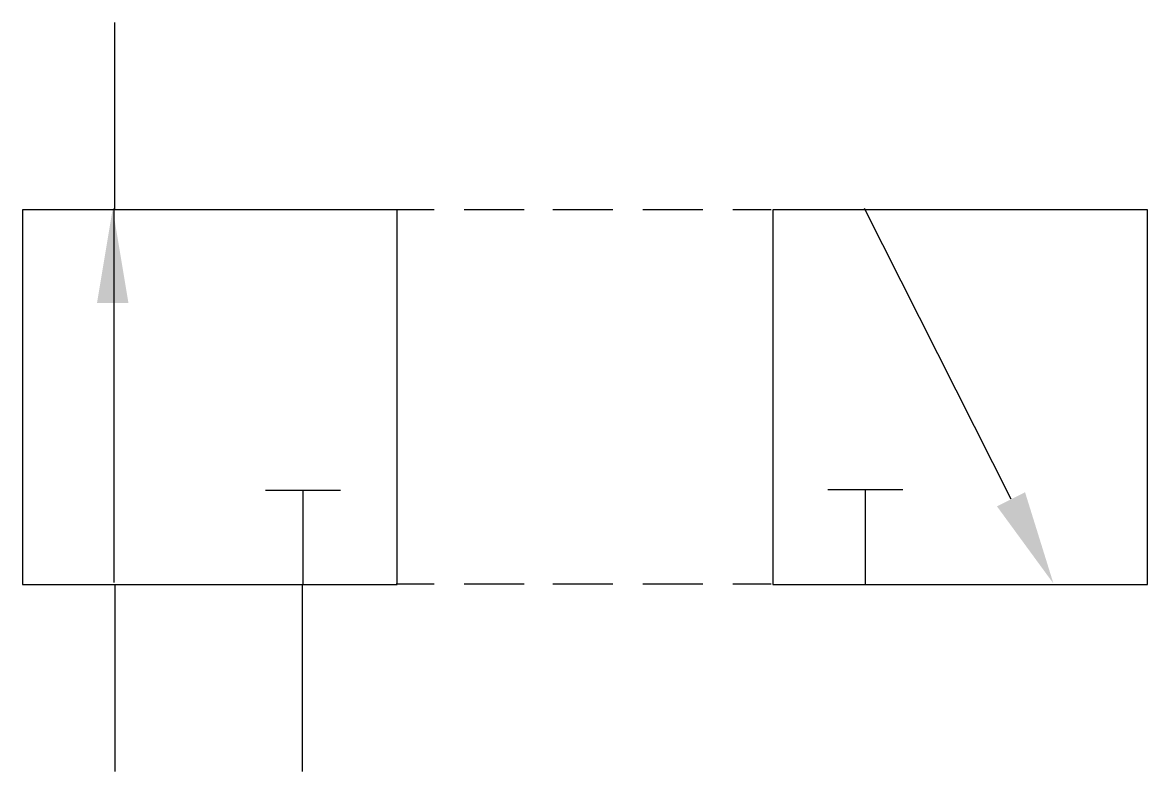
# Model space of a CAD drawing. Extents: x 714 to 744.1, y 241.9 to 261.9.
import ezdxf

# ---------------------------------------------------------------- set-up
doc = ezdxf.new("R2010")
doc.units = 0
doc.header["$LTSCALE"] = 5
doc.header["$MEASUREMENT"] = 0
doc.layers.add('11', color=1, linetype='CONTINUOUS')
doc.layers.add('12', color=2, linetype='CONTINUOUS')

msp = doc.modelspace()

# ---------------------------------------------------------------- linework, layer by layer
at = {"layer": '11'}
for p, q in [((716.494, 256.857), (716.494, 261.857)), ((724.026, 256.857), (714.026, 256.857)), ((714.026, 256.857), (714.026, 246.857)), ((716.474, 246.903), (716.474, 256.888)), ((724.026, 246.857), (724.026, 256.857)), ((734.061, 256.857), (734.061, 246.857)), ((744.061, 256.857), (734.061, 256.857)), ((740.417, 249.128), (736.51, 256.888)), ((744.061, 246.857), (744.061, 256.857)), ((720.515, 249.372), (722.515, 249.372)), ((721.51, 249.372), (721.51, 246.857)), ((735.529, 249.388), (737.529, 249.388)), ((736.525, 249.388), (736.525, 246.873)), ((714.026, 246.857), (724.026, 246.857)), ((716.494, 246.862), (716.494, 241.862)), ((721.494, 246.862), (721.494, 241.862)), ((734.061, 246.857), (744.061, 246.857))]:
    msp.add_line(p, q, dxfattribs=at)
at = {"layer": '12'}
for p, q in [((725.016, 256.854), (724, 256.854)), ((727.416, 256.854), (725.816, 256.854)), ((729.787, 256.854), (728.187, 256.854)), ((732.187, 256.854), (730.587, 256.854)), ((734.011, 256.854), (732.987, 256.854)), ((725.016, 246.861), (724, 246.861)), ((727.416, 246.861), (725.816, 246.861)), ((729.787, 246.861), (728.187, 246.861)), ((732.187, 246.861), (730.587, 246.861)), ((734.011, 246.861), (732.987, 246.861))]:
    msp.add_line(p, q, dxfattribs=at)
for points in [[(716.014, 254.368), (716.854, 254.368), (716.434, 256.888)], [(740.792, 249.317), (740.042, 248.94), (741.551, 246.878)]]:
    msp.add_solid(points, dxfattribs=at)

doc.saveas('drawing.dxf')
